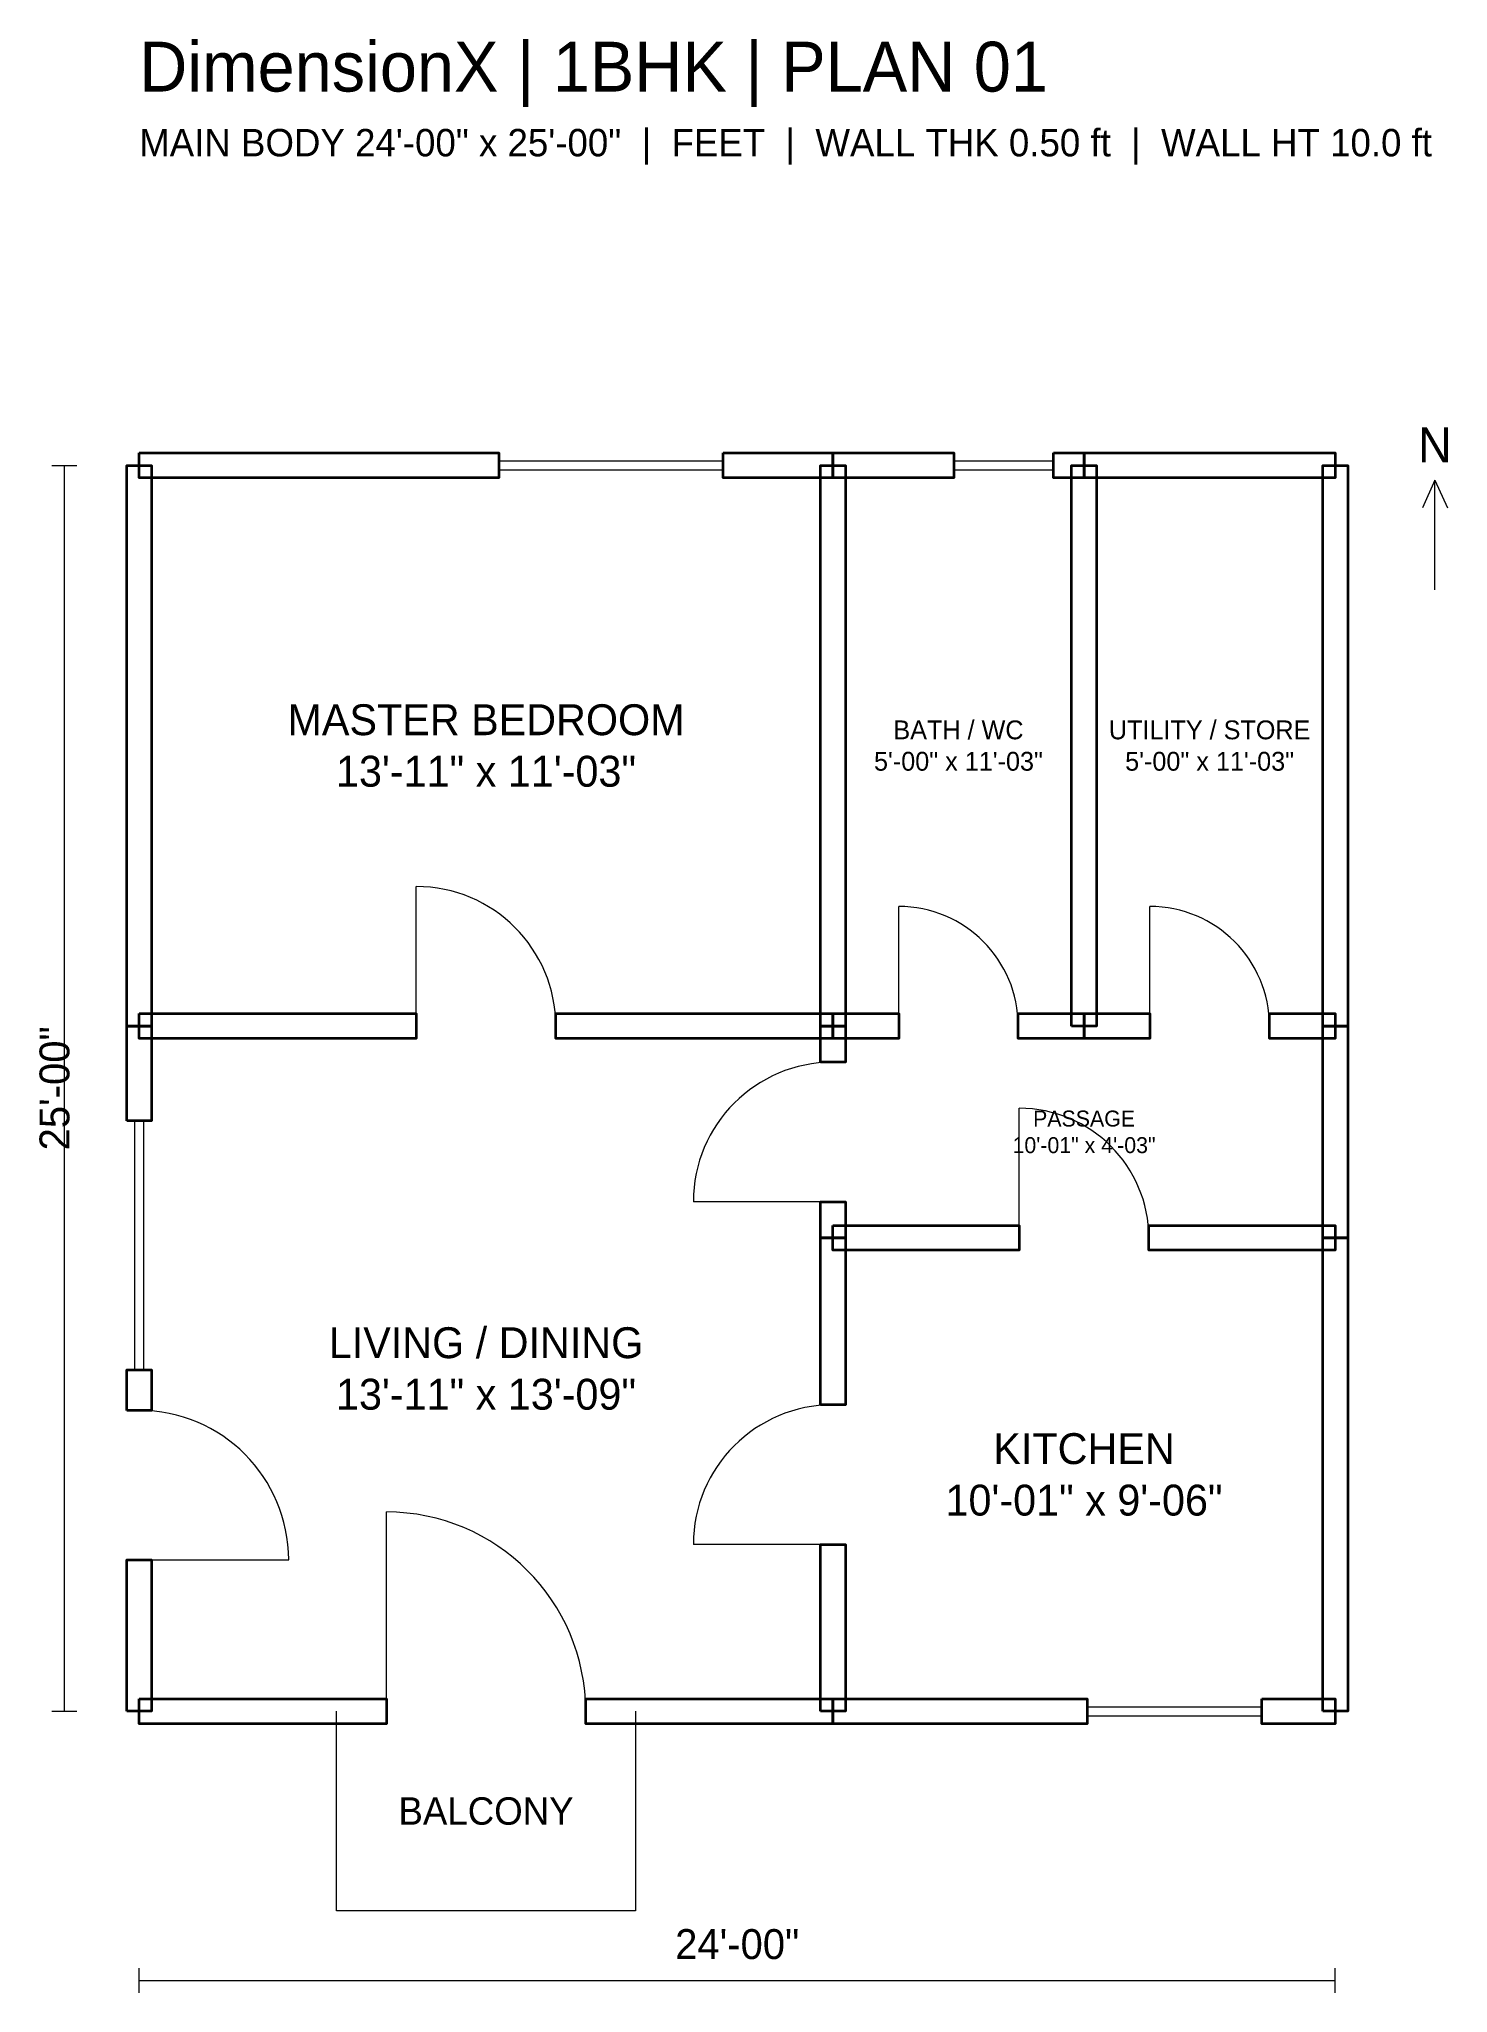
# Model space of a CAD drawing. Header units: feet. Extents: x -2 to 26.3, y -5.7 to 33.6.
import ezdxf
from ezdxf.enums import TextEntityAlignment as Align

# ---------------------------------------------------------------- set-up
doc = ezdxf.new("R2010")
doc.units = ezdxf.units.FT
doc.header["$MEASUREMENT"] = 0
for name, color, linetype, lineweight in [('DX_DIMENSION', 8, 'CONTINUOUS', 9), ('DX_DOOR_SYMBOL', 1, 'CONTINUOUS', 18), ('DX_RAILING', 3, 'CONTINUOUS', 13), ('DX_ROOM_LABEL', 7, 'CONTINUOUS', 13), ('DX_TITLE', 7, 'CONTINUOUS', 18), ('DX_WALL_FACE', 7, 'CONTINUOUS', 35), ('DX_WINDOW_SYMBOL', 4, 'CONTINUOUS', 18)]:
    doc.layers.add(name, color=color, linetype=linetype, lineweight=lineweight)

msp = doc.modelspace()

# ---------------------------------------------------------------- linework, layer by layer
at = {"layer": 'DX_DIMENSION'}
for p, q in [((-1.75, 25), (-1.25, 25)), ((-1.5, 0), (-1.5, 25)), ((26, 24.7), (25.75, 24.15)), ((26, 22.5), (26, 24.7)), ((26, 24.7), (26.25, 24.15)), ((-1.75, 0), (-1.25, 0)), ((0, -5.65), (0, -5.15)), ((0, -5.4), (24, -5.4)), ((24, -5.65), (24, -5.15))]:
    msp.add_line(p, q, dxfattribs=at)
at = {"layer": 'DX_DOOR_SYMBOL'}
for p, q in [((5.56, 13.75), (5.56, 16.55)), ((15.24, 13.75), (15.24, 16.15)), ((20.28, 13.75), (20.28, 16.15)), ((17.66, 9.5), (17.66, 12.1)), ((13.92, 10.225), (11.12, 10.225)), ((4.96, 0), (4.96, 4)), ((13.92, 3.35), (11.12, 3.35)), ((0, 3.0375), (3, 3.0375))]:
    msp.add_line(p, q, dxfattribs=at)
for centre, radius, start, end in [((5.56, 13.75), 2.8, 0, 90), ((15.24, 13.75), 2.4, 0, 90), ((20.28, 13.75), 2.4, 0, 90), ((13.92, 10.225), 2.8, 90, 180), ((17.66, 9.5), 2.6, 0, 90), ((0, 3.0375), 3, 0, 90), ((13.92, 3.35), 2.8, 90, 180), ((4.96, 0), 4, 0, 90)]:
    msp.add_arc(centre, radius, start, end, dxfattribs=at)
at = {"layer": 'DX_RAILING'}
for p, q in [((3.96, -4), (3.96, 0)), ((9.96, 0), (9.96, -4)), ((9.96, -4), (3.96, -4))]:
    msp.add_line(p, q, dxfattribs=at)
at = {"layer": 'DX_WALL_FACE'}
for points in [[(0, 25.25), (7.2156, 25.25), (7.2156, 24.75), (0, 24.75)], [(11.7156, 25.25), (13.92, 25.25), (13.92, 24.75), (11.7156, 24.75)], [(13.92, 25.25), (16.3472, 25.25), (16.3472, 24.75), (13.92, 24.75)], [(18.3472, 25.25), (18.96, 25.25), (18.96, 24.75), (18.3472, 24.75)], [(18.96, 25.25), (24, 25.25), (24, 24.75), (18.96, 24.75)], [(-0.25, 13.75), (-0.25, 25), (0.25, 25), (0.25, 13.75)], [(13.67, 13.75), (13.67, 25), (14.17, 25), (14.17, 13.75)], [(18.71, 13.75), (18.71, 25), (19.21, 25), (19.21, 13.75)], [(23.75, 13.75), (23.75, 25), (24.25, 25), (24.25, 13.75)], [(-0.25, 11.85), (-0.25, 13.75), (0.25, 13.75), (0.25, 11.85)], [(0, 14), (5.56, 14), (5.56, 13.5), (0, 13.5)], [(8.36, 14), (13.92, 14), (13.92, 13.5), (8.36, 13.5)], [(13.67, 13.025), (13.67, 13.75), (14.17, 13.75), (14.17, 13.025)], [(13.92, 14), (15.24, 14), (15.24, 13.5), (13.92, 13.5)], [(17.64, 14), (18.96, 14), (18.96, 13.5), (17.64, 13.5)], [(18.96, 14), (20.28, 14), (20.28, 13.5), (18.96, 13.5)], [(22.68, 14), (24, 14), (24, 13.5), (22.68, 13.5)], [(23.75, 9.5), (23.75, 13.75), (24.25, 13.75), (24.25, 9.5)], [(13.67, 9.5), (13.67, 10.225), (14.17, 10.225), (14.17, 9.5)], [(13.67, 6.15), (13.67, 9.5), (14.17, 9.5), (14.17, 6.15)], [(13.92, 9.75), (17.66, 9.75), (17.66, 9.25), (13.92, 9.25)], [(20.26, 9.75), (24, 9.75), (24, 9.25), (20.26, 9.25)], [(23.75, 0), (23.75, 9.5), (24.25, 9.5), (24.25, 0)], [(-0.25, 6.0375), (-0.25, 6.85), (0.25, 6.85), (0.25, 6.0375)], [(13.67, 0), (13.67, 3.35), (14.17, 3.35), (14.17, 0)], [(-0.25, 0), (-0.25, 3.0375), (0.25, 3.0375), (0.25, 0)], [(0, 0.25), (4.96, 0.25), (4.96, -0.25), (0, -0.25)], [(8.96, 0.25), (13.92, 0.25), (13.92, -0.25), (8.96, -0.25)], [(13.92, 0.25), (19.0244, 0.25), (19.0244, -0.25), (13.92, -0.25)], [(22.5244, 0.25), (24, 0.25), (24, -0.25), (22.5244, -0.25)]]:
    msp.add_lwpolyline(points, close=True, dxfattribs=at)
at = {"layer": 'DX_WINDOW_SYMBOL'}
for p, q in [((7.2156, 24.8), (7.2156, 25.2)), ((11.7156, 24.8), (11.7156, 25.2)), ((16.3472, 24.8), (16.3472, 25.2)), ((18.3472, 24.8), (18.3472, 25.2)), ((7.2156, 25.09), (11.7156, 25.09)), ((7.2156, 24.91), (11.7156, 24.91)), ((16.3472, 25.09), (18.3472, 25.09)), ((16.3472, 24.91), (18.3472, 24.91)), ((0.2, 11.85), (-0.2, 11.85)), ((-0.09, 6.85), (-0.09, 11.85)), ((0.09, 6.85), (0.09, 11.85)), ((0.2, 6.85), (-0.2, 6.85)), ((19.0244, -0.2), (19.0244, 0.2)), ((19.0244, 0.09), (22.5244, 0.09)), ((22.5244, -0.2), (22.5244, 0.2)), ((19.0244, -0.09), (22.5244, -0.09))]:
    msp.add_line(p, q, dxfattribs=at)

# ---------------------------------------------------------------- texts
at = {"layer": 'DX_DIMENSION'}
msp.add_text('MAIN BODY 24\'-00" x 25\'-00"  |  FEET  |  WALL THK 0.50 ft  |  WALL HT 10.0 ft', height=0.55, dxfattribs=at).set_placement((0, 31.2))
for s, height, p in [('N', 0.7, (26, 24.85)), ('24\'-00"', 0.6, (12, -5.15))]:
    msp.add_text(s, height=height, dxfattribs=at).set_placement(p, align=Align.BOTTOM_CENTER)
msp.add_text('25\'-00"', height=0.6, rotation=90, dxfattribs=at).set_placement((-1.7, 12.5), align=Align.MIDDLE_CENTER)
at = {"layer": 'DX_ROOM_LABEL'}
msp.add_text('BALCONY', height=0.55, dxfattribs=at).set_placement((6.96, -2), align=Align.MIDDLE_CENTER)
at = {"layer": 'DX_ROOM_LABEL', "attachment_point": 5}
for s, insert, char_height, width in [('MASTER BEDROOM\\P13\'-11" x 11\'-03"', (6.96, 19.375), 0.62, 12.2496), ('BATH / WC\\P5\'-00" x 11\'-03"', (16.44, 19.375), 0.378, 4.4352), ('UTILITY / STORE\\P5\'-00" x 11\'-03"', (21.48, 19.375), 0.378, 4.4352), ('PASSAGE\\P10\'-01" x 4\'-03"', (18.96, 11.625), 0.32, 8.8704), ('LIVING / DINING\\P13\'-11" x 13\'-09"', (6.96, 6.875), 0.62, 12.2496), ('KITCHEN\\P10\'-01" x 9\'-06"', (18.96, 4.75), 0.62, 8.8704)]:
    msp.add_mtext(s, dxfattribs=dict(at, insert=insert, char_height=char_height, width=width))
at = {"layer": 'DX_TITLE'}
msp.add_text('DimensionX | 1BHK | PLAN 01', height=1, dxfattribs=at).set_placement((0, 32.5))

doc.saveas('drawing.dxf')
